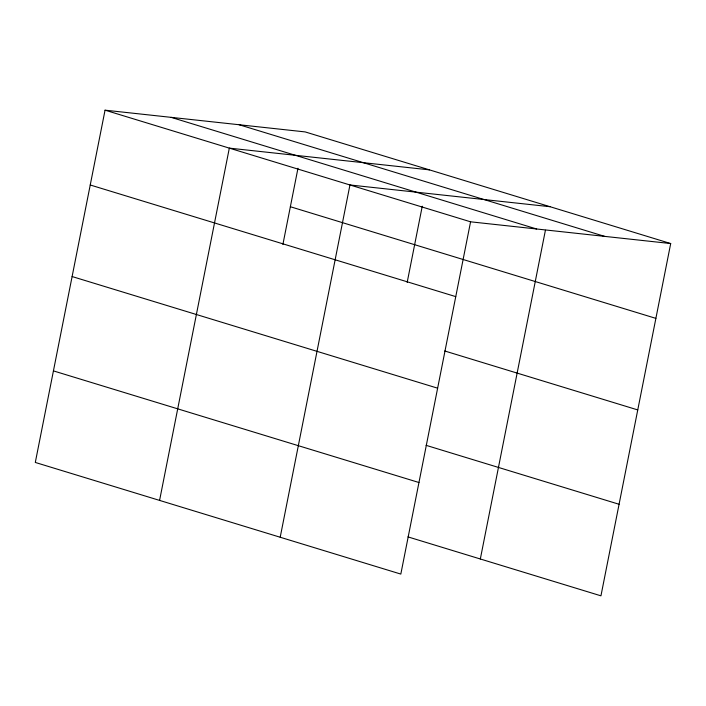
<?xml version="1.0" encoding="UTF-8"?>
<svg xmlns="http://www.w3.org/2000/svg" width="706" height="706" viewBox="0 0 706 706"><rect width="100%" height="100%" fill="white"/><g stroke="black" fill="none" stroke-linecap="round" stroke-linejoin="round"><path stroke-width="1.06" d="M105.053 110.171L35.3 462.448L400.823 574.084L470.575 221.808L105.053 110.171L305.177 131.916L670.7 243.552L600.947 595.829L407.953 536.887M159.582 500.404L229.326 148.128L429.451 169.872M282.894 244.444L297.976 168.257M280.203 537.24L349.955 184.963L550.08 206.717M407.177 282.391L422.259 206.214M480.327 558.993L545.42 230.227M470.575 221.808L670.7 243.552M239.131 124.741L604.663 236.378M171.09 117.346L536.622 228.982M290.36 206.734L655.883 318.371M90.236 184.99L455.758 296.626M444.762 350.988L637.756 409.93M72.109 276.549L437.632 388.185M426.08 445.327L619.074 504.269M53.427 370.888L418.958 482.516"/></g></svg>
